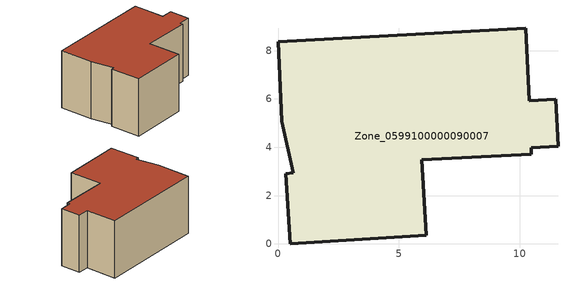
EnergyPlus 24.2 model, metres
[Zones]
Zone_0599100000090007
 floor ground (C_G): 5.95,3.49 6.14,0.37 0.51,0 0.31,2.91 0.63,2.94 0.15,5.08 0,8.38 10.25,8.93 10.39,5.93 11.49,5.99 11.59,4.03 10.49,3.98 10.48,3.71 z0
 wall outside (C_F): 10.25,8.93 0,8.38 0.15,5.08 0.63,2.94 0.31,2.91 0.51,0 6.14,0.37 5.95,3.49 10.48,3.71 10.49,3.98 11.59,4.03 11.49,5.99 10.39,5.93 10.25,8.93 z0:5.58
 roof outside (C_R): 0.15,5.08 0.63,2.94 0.31,2.91 0.51,0 6.14,0.37 5.95,3.49 10.48,3.71 10.49,3.98 11.59,4.03 11.49,5.99 10.39,5.93 10.25,8.93 0,8.38 z5.58
[BUILDING]
Pand.0599100000090007: North Axis=0; Terrain=City; Loads Convergence Tolerance Value=0.04; Temperature Convergence Tolerance Value=0.4; Solar Distribution=FullExterior; Maximum Number of Warmup Days=25; Minimum Number of Warmup Days=1
[Site:Location]
Rotterdam.The.Hague.AP_ZH_NLD Design_Conditions: Latitude=51.96; Longitude=4.45; Time Zone=1; Elevation=-4.5
[SITE:GROUNDTEMPERATURE:BUILDINGSURFACE]
18, 18, 18, 18, 18, 18, 18, 18, 18, 18, 18, 18
[MATERIAL] Thermal Absorptance=0.9; Solar Absorptance=0.7; Visible Absorptance=0.7
Name | Roughness | Thickness | Conductivity | Density | Specific Heat
G.TC.1946-1964 | MediumSmooth | 0.15 | 1 | 540 | 1210
F.TC.1946-1964 | Rough | 0.3 | 0.857143 | 1920 | 840
R.TC.1946-1964 | MediumRough | 0.2 | 0.235294 | 1500 | 1000
[CONSTRUCTION]
C_G: G.TC.1946-1964
C_F: F.TC.1946-1964
C_R: R.TC.1946-1964
[ZONE]
Zone_0599100000090007: Type=1; Multiplier=1; Ceiling Height=Autocalculate; Volume=Autocalculate; Floor Area=autocalculate; Part of Total Floor Area=Yes
[ZONEINFILTRATION:DESIGNFLOWRATE]
Infil_Zone_0599100000090007: Zone or ZoneList or Space or SpaceList=Zone_0599100000090007; Schedule=AlwaysOn; Design Flow Rate Calculation Method=Flow/Area; Flow Rate per Floor Area=0.003; Constant Term Coefficient=1; Temperature Term Coefficient=0; Velocity Term Coefficient=0; Velocity Squared Term Coefficient=0
[HVACTEMPLATE:ZONE:IDEALLOADSAIRSYSTEM]
Zone_0599100000090007: Maximum Heating Supply Air Temperature=50; Minimum Cooling Supply Air Temperature=13; Maximum Heating Supply Air Humidity Ratio=0.0156; Minimum Cooling Supply Air Humidity Ratio=0.0077; Heating Limit=NoLimit; Cooling Limit=NoLimit; Dehumidification Control Type=ConstantSensibleHeatRatio; Cooling Sensible Heat Ratio=0.7; Dehumidification Setpoint=60; Humidification Control Type=None; Humidification Setpoint=30; Outdoor Air Method=None; Outdoor Air Flow Rate per Person=0.00944; Outdoor Air Flow Rate per Zone Floor Area=0; Outdoor Air Flow Rate per Zone=0; Demand Controlled Ventilation Type=None; Outdoor Air Economizer Type=NoEconomizer; Heat Recovery Type=None; Sensible Heat Recovery Effectiveness=0.7; Latent Heat Recovery Effectiveness=0.65
[ZONECONTROL:THERMOSTAT]
ThermostatControl_Zone_0599100000090007: Zone or ZoneList=Zone_0599100000090007; Control Type Schedule=DualSetpointControlType; Control 1=Thermostat_Zone_0599100000090007; Temperature Difference Between Cutout And Setpoint=0
[THERMOSTATSETPOINT:DUALSETPOINT]
Thermostat_Zone_0599100000090007: Heating Setpoint Temperature Schedule=HeatingSetpoint_Zone_0599100000090007; Cooling Setpoint Temperature Schedule=CoolingSetpoint_Zone_0599100000090007
[SCHEDULE:COMPACT]
HeatingSetpoint_Zone_0599100000090007: Through: 12/31, For: AllDays, Until: 24:00, 21
CoolingSetpoint_Zone_0599100000090007: Through: 12/31, For: AllDays, Until: 24:00, 24
DualSetpointControlType: Through: 12/31, For: AllDays, Until: 24:00, 4
AlwaysOn: Through: 12/31, For: AllDays, Until: 24:00, 1
